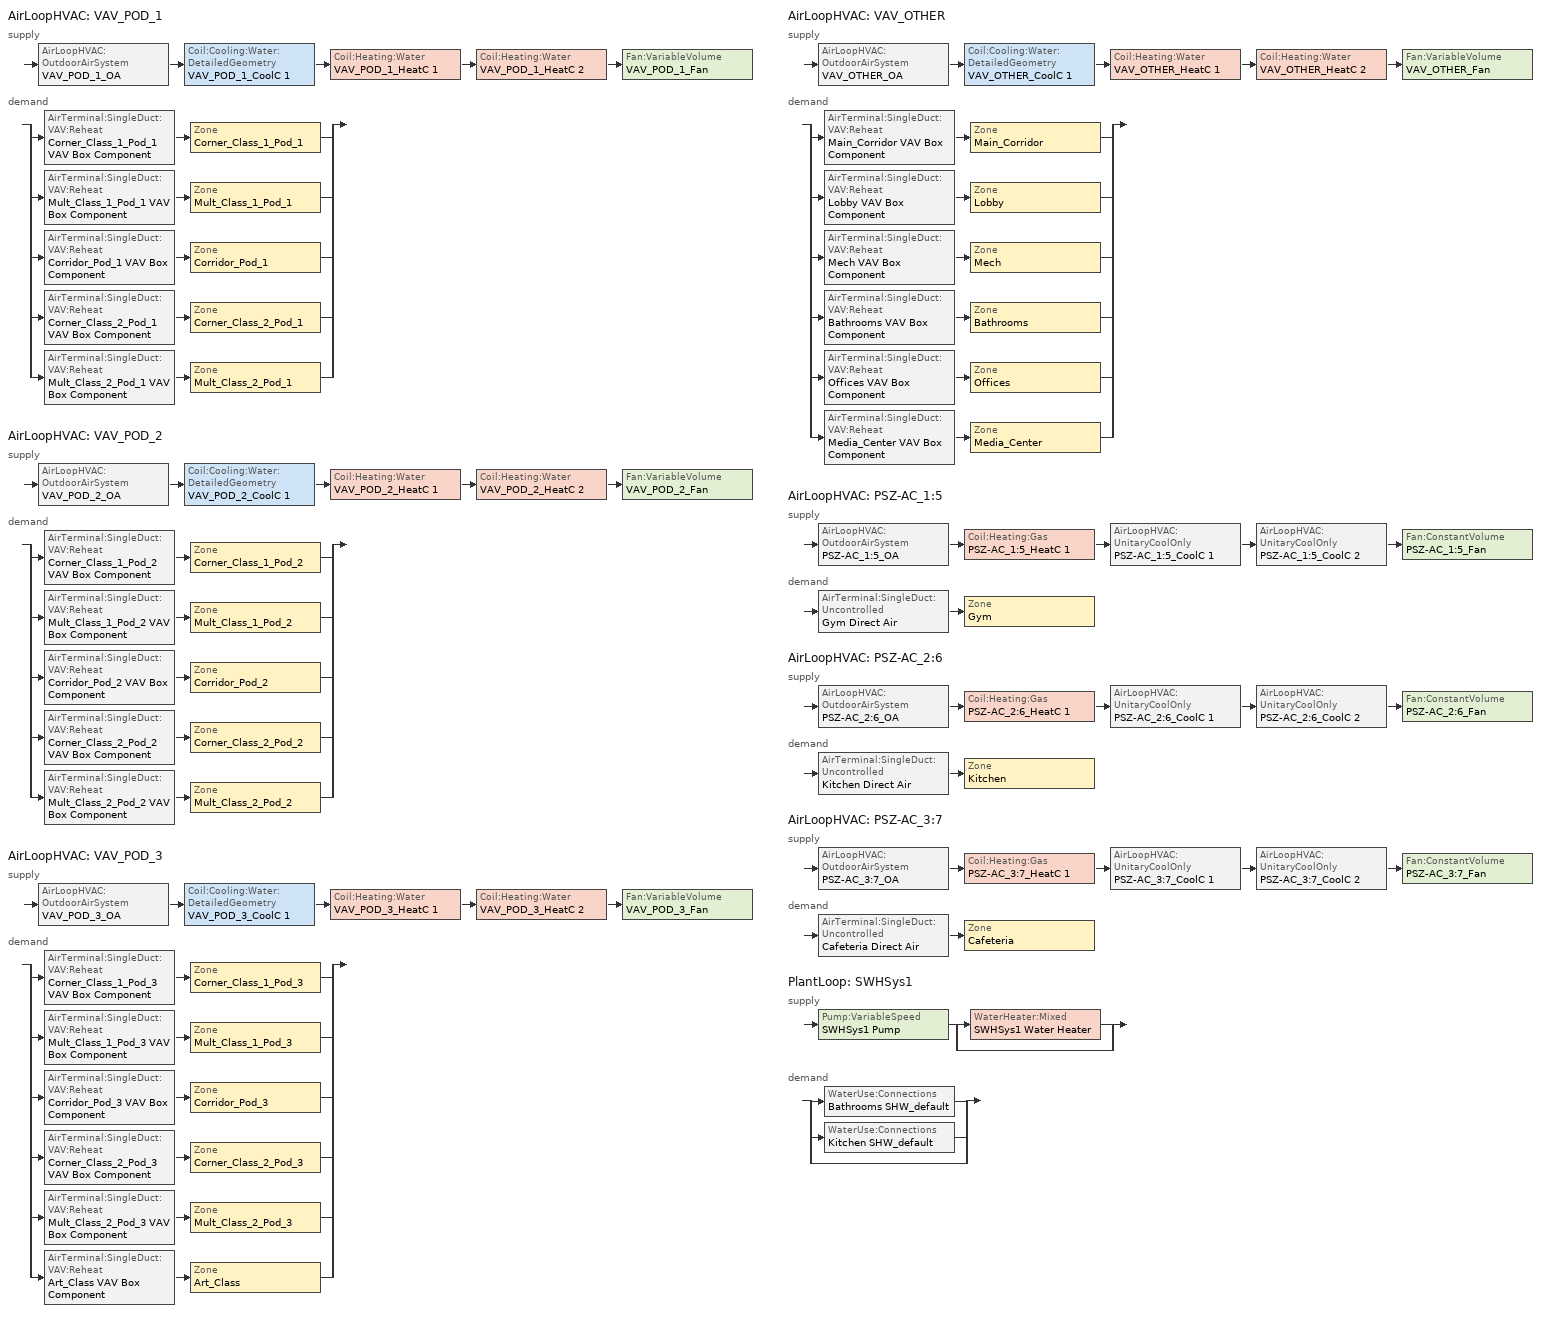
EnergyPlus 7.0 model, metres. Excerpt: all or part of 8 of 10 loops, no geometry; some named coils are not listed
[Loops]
AirLoopHVAC 'VAV_POD_1'
 supply: AirLoopHVAC:OutdoorAirSystem 'VAV_POD_1_OA' > Coil:Cooling:Water:DetailedGeometry 'VAV_POD_1_CoolC 1' > Coil:Heating:Water 'VAV_POD_1_HeatC 1' > Coil:Heating:Water 'VAV_POD_1_HeatC 2' > Fan:VariableVolume 'VAV_POD_1_Fan'
 demand: split
  | AirTerminal:SingleDuct:VAV:Reheat 'Corner_Class_1_Pod_1 VAV Box Component' > Zone 'Corner_Class_1_Pod_1'
  | AirTerminal:SingleDuct:VAV:Reheat 'Mult_Class_1_Pod_1 VAV Box Component' > Zone 'Mult_Class_1_Pod_1'
  | AirTerminal:SingleDuct:VAV:Reheat 'Corridor_Pod_1 VAV Box Component' > Zone 'Corridor_Pod_1'
  | AirTerminal:SingleDuct:VAV:Reheat 'Corner_Class_2_Pod_1 VAV Box Component' > Zone 'Corner_Class_2_Pod_1'
  | AirTerminal:SingleDuct:VAV:Reheat 'Mult_Class_2_Pod_1 VAV Box Component' > Zone 'Mult_Class_2_Pod_1'
AirLoopHVAC 'VAV_POD_2'
 supply: AirLoopHVAC:OutdoorAirSystem 'VAV_POD_2_OA' > Coil:Cooling:Water:DetailedGeometry 'VAV_POD_2_CoolC 1' > Coil:Heating:Water 'VAV_POD_2_HeatC 1' > Coil:Heating:Water 'VAV_POD_2_HeatC 2' > Fan:VariableVolume 'VAV_POD_2_Fan'
 demand: split
  | AirTerminal:SingleDuct:VAV:Reheat 'Corner_Class_1_Pod_2 VAV Box Component' > Zone 'Corner_Class_1_Pod_2'
  | AirTerminal:SingleDuct:VAV:Reheat 'Mult_Class_1_Pod_2 VAV Box Component' > Zone 'Mult_Class_1_Pod_2'
  | AirTerminal:SingleDuct:VAV:Reheat 'Corridor_Pod_2 VAV Box Component' > Zone 'Corridor_Pod_2'
  | AirTerminal:SingleDuct:VAV:Reheat 'Corner_Class_2_Pod_2 VAV Box Component' > Zone 'Corner_Class_2_Pod_2'
  | AirTerminal:SingleDuct:VAV:Reheat 'Mult_Class_2_Pod_2 VAV Box Component' > Zone 'Mult_Class_2_Pod_2'
AirLoopHVAC 'VAV_POD_3'
 supply: AirLoopHVAC:OutdoorAirSystem 'VAV_POD_3_OA' > Coil:Cooling:Water:DetailedGeometry 'VAV_POD_3_CoolC 1' > Coil:Heating:Water 'VAV_POD_3_HeatC 1' > Coil:Heating:Water 'VAV_POD_3_HeatC 2' > Fan:VariableVolume 'VAV_POD_3_Fan'
 demand: split
  | AirTerminal:SingleDuct:VAV:Reheat 'Corner_Class_1_Pod_3 VAV Box Component' > Zone 'Corner_Class_1_Pod_3'
  | AirTerminal:SingleDuct:VAV:Reheat 'Mult_Class_1_Pod_3 VAV Box Component' > Zone 'Mult_Class_1_Pod_3'
  | AirTerminal:SingleDuct:VAV:Reheat 'Corridor_Pod_3 VAV Box Component' > Zone 'Corridor_Pod_3'
  | AirTerminal:SingleDuct:VAV:Reheat 'Corner_Class_2_Pod_3 VAV Box Component' > Zone 'Corner_Class_2_Pod_3'
  | AirTerminal:SingleDuct:VAV:Reheat 'Mult_Class_2_Pod_3 VAV Box Component' > Zone 'Mult_Class_2_Pod_3'
  | AirTerminal:SingleDuct:VAV:Reheat 'Art_Class VAV Box Component' > Zone 'Art_Class'
AirLoopHVAC 'VAV_OTHER'
 supply: AirLoopHVAC:OutdoorAirSystem 'VAV_OTHER_OA' > Coil:Cooling:Water:DetailedGeometry 'VAV_OTHER_CoolC 1' > Coil:Heating:Water 'VAV_OTHER_HeatC 1' > Coil:Heating:Water 'VAV_OTHER_HeatC 2' > Fan:VariableVolume 'VAV_OTHER_Fan'
 demand: split
  | AirTerminal:SingleDuct:VAV:Reheat 'Main_Corridor VAV Box Component' > Zone 'Main_Corridor'
  | AirTerminal:SingleDuct:VAV:Reheat 'Lobby VAV Box Component' > Zone 'Lobby'
  | AirTerminal:SingleDuct:VAV:Reheat 'Mech VAV Box Component' > Zone 'Mech'
  | AirTerminal:SingleDuct:VAV:Reheat 'Bathrooms VAV Box Component' > Zone 'Bathrooms'
  | AirTerminal:SingleDuct:VAV:Reheat 'Offices VAV Box Component' > Zone 'Offices'
  | AirTerminal:SingleDuct:VAV:Reheat 'Media_Center VAV Box Component' > Zone 'Media_Center'
AirLoopHVAC 'PSZ-AC_1:5'
 supply: AirLoopHVAC:OutdoorAirSystem 'PSZ-AC_1:5_OA' > Coil:Heating:Gas 'PSZ-AC_1:5_HeatC 1' > AirLoopHVAC:UnitaryCoolOnly 'PSZ-AC_1:5_CoolC 1' > AirLoopHVAC:UnitaryCoolOnly 'PSZ-AC_1:5_CoolC 2' > Fan:ConstantVolume 'PSZ-AC_1:5_Fan'
 demand: AirTerminal:SingleDuct:Uncontrolled 'Gym Direct Air' > Zone 'Gym'
AirLoopHVAC 'PSZ-AC_2:6'
 supply: AirLoopHVAC:OutdoorAirSystem 'PSZ-AC_2:6_OA' > Coil:Heating:Gas 'PSZ-AC_2:6_HeatC 1' > AirLoopHVAC:UnitaryCoolOnly 'PSZ-AC_2:6_CoolC 1' > AirLoopHVAC:UnitaryCoolOnly 'PSZ-AC_2:6_CoolC 2' > Fan:ConstantVolume 'PSZ-AC_2:6_Fan'
 demand: AirTerminal:SingleDuct:Uncontrolled 'Kitchen Direct Air' > Zone 'Kitchen'
AirLoopHVAC 'PSZ-AC_3:7'
 supply: AirLoopHVAC:OutdoorAirSystem 'PSZ-AC_3:7_OA' > Coil:Heating:Gas 'PSZ-AC_3:7_HeatC 1' > AirLoopHVAC:UnitaryCoolOnly 'PSZ-AC_3:7_CoolC 1' > AirLoopHVAC:UnitaryCoolOnly 'PSZ-AC_3:7_CoolC 2' > Fan:ConstantVolume 'PSZ-AC_3:7_Fan'
 demand: AirTerminal:SingleDuct:Uncontrolled 'Cafeteria Direct Air' > Zone 'Cafeteria'
PlantLoop 'SWHSys1'
 supply: Pump:VariableSpeed 'SWHSys1 Pump' > split
  | WaterHeater:Mixed 'SWHSys1 Water Heater'
  | bypass
 demand: split
  | WaterUse:Connections 'Bathrooms SHW_default'
  | WaterUse:Connections 'Kitchen SHW_default'
  | bypass
[Sizing:Zone] Zone Cooling Design Supply Air Temperature {C}=14; Zone Heating Design Supply Air Temperature {C}=40; Zone Cooling Design Supply Air Humidity Ratio {kg-H20/kg-air}=0.0085; Zone Heating Design Supply Air Humidity Ratio {kg-H20/kg-air}=0.008; Cooling Design Air Flow Method {Flow/Zone | DesignDay | DesignDayWithLimit}=DesignDay; Cooling Minimum Air Flow Fraction=0; Heating Design Air Flow Method {Flow/Zone | DesignDay}=DesignDay; Heating Design Air Flow Rate=0; Design Zone Air Distribution Effectiveness in Cooling Mode=1; Design Zone Air Distribution Effectiveness in Heating Mode=1
Name | Design Specification Outdoor Air Object
Corner_Class_1_Pod_1 | Corner_Class_1_Pod_1 OA Design Spec
Mult_Class_1_Pod_1 | Mult_Class_1_Pod_1 OA Design Spec
Corridor_Pod_1 | Corridor_Pod_1 OA Design Spec
Corner_Class_2_Pod_1 | Corner_Class_2_Pod_1 OA Design Spec
Mult_Class_2_Pod_1 | Mult_Class_2_Pod_1 OA Design Spec
Corner_Class_1_Pod_2 | Corner_Class_1_Pod_2 OA Design Spec
Mult_Class_1_Pod_2 | Mult_Class_1_Pod_2 OA Design Spec
Corridor_Pod_2 | Corridor_Pod_2 OA Design Spec
Corner_Class_2_Pod_2 | Corner_Class_2_Pod_2 OA Design Spec
Mult_Class_2_Pod_2 | Mult_Class_2_Pod_2 OA Design Spec
Corner_Class_1_Pod_3 | Corner_Class_1_Pod_3 OA Design Spec
Mult_Class_1_Pod_3 | Mult_Class_1_Pod_3 OA Design Spec
Corridor_Pod_3 | Corridor_Pod_3 OA Design Spec
Corner_Class_2_Pod_3 | Corner_Class_2_Pod_3 OA Design Spec
Mult_Class_2_Pod_3 | Mult_Class_2_Pod_3 OA Design Spec
Art_Class | Art_Class OA Design Spec
Main_Corridor | Main_Corridor OA Design Spec
Lobby | Lobby OA Design Spec
Mech | Mech OA Design Spec
Bathrooms | Bathrooms OA Design Spec
Offices | Offices OA Design Spec
Media_Center | Media_Center OA Design Spec
Kitchen | Kitchen OA Design Spec
Cafeteria | Cafeteria OA Design Spec
[DesignSpecification:OutdoorAir] Outdoor Air Method=Flow/Zone; Outdoor Air Flow Per Person {m3/s-person}=0; Outdoor Air Flow Per Zone Floor Area {m3/s-m2}=0; Outdoor Air Flow Air Changes per Hour {1/hr}=0
Name | Outdoor Air Flow Per Zone {m3/s}
Corner_Class_1_Pod_1 OA Design Spec; Corner_Class_2_Pod_1 OA Design Spec; Corner_Class_1_Pod_2 OA Design Spec; Corner_Class_2_Pod_2 OA Design Spec; Corner_Class_1_Pod_3 OA Design Spec; Corner_Class_2_Pod_3 OA Design Spec | 0.223903
Mult_Class_1_Pod_1 OA Design Spec; Mult_Class_2_Pod_1 OA Design Spec; Mult_Class_1_Pod_2 OA Design Spec; Mult_Class_2_Pod_2 OA Design Spec; Mult_Class_1_Pod_3 OA Design Spec | 1.07881
Corridor_Pod_1 OA Design Spec; Corridor_Pod_2 OA Design Spec; Corridor_Pod_3 OA Design Spec | 0.05856
Mult_Class_2_Pod_3 OA Design Spec | 0.71242
Art_Class OA Design Spec | 0.300964
Main_Corridor OA Design Spec | 0.16653
Lobby OA Design Spec | 0.052155
Mech OA Design Spec | 0.07686
Bathrooms OA Design Spec | 0.38608
Offices OA Design Spec | 0.186543
Media_Center OA Design Spec | 0.71411
Gym OA Design Spec | 1.372665
Kitchen OA Design Spec | 1.7
Cafeteria OA Design Spec | 1.40301
[ZoneControl:Thermostat] Control Type Schedule=Dual Zone Control Type Sched
Name | Zone | Control 1
Corner_Class_1_Pod_1 Thermostat | Corner_Class_1_Pod_1 | Corner_Class_1_Pod_1 DualSPSched
Mult_Class_1_Pod_1 Thermostat | Mult_Class_1_Pod_1 | Mult_Class_1_Pod_1 DualSPSched
Corridor_Pod_1 Thermostat | Corridor_Pod_1 | Corridor_Pod_1 DualSPSched
Corner_Class_2_Pod_1 Thermostat | Corner_Class_2_Pod_1 | Corner_Class_2_Pod_1 DualSPSched
Mult_Class_2_Pod_1 Thermostat | Mult_Class_2_Pod_1 | Mult_Class_2_Pod_1 DualSPSched
Corner_Class_1_Pod_2 Thermostat | Corner_Class_1_Pod_2 | Corner_Class_1_Pod_2 DualSPSched
Mult_Class_1_Pod_2 Thermostat | Mult_Class_1_Pod_2 | Mult_Class_1_Pod_2 DualSPSched
Corridor_Pod_2 Thermostat | Corridor_Pod_2 | Corridor_Pod_2 DualSPSched
Corner_Class_2_Pod_2 Thermostat | Corner_Class_2_Pod_2 | Corner_Class_2_Pod_2 DualSPSched
Mult_Class_2_Pod_2 Thermostat | Mult_Class_2_Pod_2 | Mult_Class_2_Pod_2 DualSPSched
Corner_Class_1_Pod_3 Thermostat | Corner_Class_1_Pod_3 | Corner_Class_1_Pod_3 DualSPSched
Mult_Class_1_Pod_3 Thermostat | Mult_Class_1_Pod_3 | Mult_Class_1_Pod_3 DualSPSched
Corridor_Pod_3 Thermostat | Corridor_Pod_3 | Corridor_Pod_3 DualSPSched
Corner_Class_2_Pod_3 Thermostat | Corner_Class_2_Pod_3 | Corner_Class_2_Pod_3 DualSPSched
Mult_Class_2_Pod_3 Thermostat | Mult_Class_2_Pod_3 | Mult_Class_2_Pod_3 DualSPSched
Art_Class Thermostat | Art_Class | Art_Class DualSPSched
Main_Corridor Thermostat | Main_Corridor | Main_Corridor DualSPSched
Lobby Thermostat | Lobby | Lobby DualSPSched
Mech Thermostat | Mech | Mech DualSPSched
Bathrooms Thermostat | Bathrooms | Bathrooms DualSPSched
Offices Thermostat | Offices | Offices DualSPSched
Media_Center Thermostat | Media_Center | Media_Center DualSPSched
Kitchen Thermostat | Kitchen | Kitchen DualSPSched
Cafeteria Thermostat | Cafeteria | Cafeteria DualSPSched
[ThermostatSetpoint:DualSetpoint] Heating Setpoint Temperature Schedule=HtgSetP_Sch; Cooling Setpoint Temperature Schedule=ClgSetP_Sch
Corner_Class_1_Pod_1 DualSPSched; Mult_Class_1_Pod_1 DualSPSched; Corridor_Pod_1 DualSPSched; Corner_Class_2_Pod_1 DualSPSched; Mult_Class_2_Pod_1 DualSPSched; Corner_Class_1_Pod_2 DualSPSched; Mult_Class_1_Pod_2 DualSPSched; Corridor_Pod_2 DualSPSched; Corner_Class_2_Pod_2 DualSPSched; Mult_Class_2_Pod_2 DualSPSched; Corner_Class_1_Pod_3 DualSPSched; Mult_Class_1_Pod_3 DualSPSched; Corridor_Pod_3 DualSPSched; Corner_Class_2_Pod_3 DualSPSched; Mult_Class_2_Pod_3 DualSPSched; Art_Class DualSPSched; Main_Corridor DualSPSched; Lobby DualSPSched; Mech DualSPSched; Bathrooms DualSPSched; Offices DualSPSched; Media_Center DualSPSched; Kitchen DualSPSched; Cafeteria DualSPSched
[Zone equipment]
Corner_Class_1_Pod_1: Corner_Class_1_Pod_1 VAV Box Component
Mult_Class_1_Pod_1: Mult_Class_1_Pod_1 VAV Box Component
Corridor_Pod_1: Corridor_Pod_1 VAV Box Component
Corner_Class_2_Pod_1: Corner_Class_2_Pod_1 VAV Box Component
Mult_Class_2_Pod_1: Mult_Class_2_Pod_1 VAV Box Component
Corner_Class_1_Pod_2: Corner_Class_1_Pod_2 VAV Box Component
Mult_Class_1_Pod_2: Mult_Class_1_Pod_2 VAV Box Component
Corridor_Pod_2: Corridor_Pod_2 VAV Box Component
Corner_Class_2_Pod_2: Corner_Class_2_Pod_2 VAV Box Component
Mult_Class_2_Pod_2: Mult_Class_2_Pod_2 VAV Box Component
Corner_Class_1_Pod_3: Corner_Class_1_Pod_3 VAV Box Component
Mult_Class_1_Pod_3: Mult_Class_1_Pod_3 VAV Box Component
Corridor_Pod_3: Corridor_Pod_3 VAV Box Component
Corner_Class_2_Pod_3: Corner_Class_2_Pod_3 VAV Box Component
Mult_Class_2_Pod_3: Mult_Class_2_Pod_3 VAV Box Component
Art_Class: Art_Class VAV Box Component
Main_Corridor: Main_Corridor VAV Box Component
Lobby: Lobby VAV Box Component
Mech: Mech VAV Box Component
Bathrooms: Bathrooms VAV Box Component, Bathrooms Exhaust Fan 1
Offices: Offices VAV Box Component
Media_Center: Media_Center VAV Box Component
Gym: Gym Direct Air
Kitchen: Kitchen Direct Air, Kitchen Exhaust Fan 1
Cafeteria: Cafeteria Direct Air
[AirTerminal:SingleDuct:VAV:Reheat] Availability Schedule=ALWAYS_ON; Maximum Air Flow Rate {m3/s}=AUTOSIZE; Zone Minimum Air Flow Input Method=Scheduled; Minimum Air Flow Fraction Schedule=MIN_FLOW_FRAC_SCH; Maximum Hot Water or Steam Flow Rate {m3/s}=AUTOSIZE; Minimum Hot Water or Steam Flow Rate {m3/s}=0; Convergence Tolerance=0.001; Damper Heating Action=Reverse; Maximum Flow per Zone Floor Area during Reheat {m3/s-m2}=AUTOCALCULATE; Maximum Flow Fraction During Reheat=AUTOCALCULATE; Maximum Reheat Air Temperature {C}=50
Name | Reheat Coil
Corner_Class_1_Pod_1 VAV Box Component | Corner_Class_1_Pod_1 VAV Box Reheat Coil
Mult_Class_1_Pod_1 VAV Box Component | Mult_Class_1_Pod_1 VAV Box Reheat Coil
Corridor_Pod_1 VAV Box Component | Corridor_Pod_1 VAV Box Reheat Coil
Corner_Class_2_Pod_1 VAV Box Component | Corner_Class_2_Pod_1 VAV Box Reheat Coil
Mult_Class_2_Pod_1 VAV Box Component | Mult_Class_2_Pod_1 VAV Box Reheat Coil
Corner_Class_1_Pod_2 VAV Box Component | Corner_Class_1_Pod_2 VAV Box Reheat Coil
Mult_Class_1_Pod_2 VAV Box Component | Mult_Class_1_Pod_2 VAV Box Reheat Coil
Corridor_Pod_2 VAV Box Component | Corridor_Pod_2 VAV Box Reheat Coil
Corner_Class_2_Pod_2 VAV Box Component | Corner_Class_2_Pod_2 VAV Box Reheat Coil
Mult_Class_2_Pod_2 VAV Box Component | Mult_Class_2_Pod_2 VAV Box Reheat Coil
Corner_Class_1_Pod_3 VAV Box Component | Corner_Class_1_Pod_3 VAV Box Reheat Coil
Mult_Class_1_Pod_3 VAV Box Component | Mult_Class_1_Pod_3 VAV Box Reheat Coil
Corridor_Pod_3 VAV Box Component | Corridor_Pod_3 VAV Box Reheat Coil
Corner_Class_2_Pod_3 VAV Box Component | Corner_Class_2_Pod_3 VAV Box Reheat Coil
Mult_Class_2_Pod_3 VAV Box Component | Mult_Class_2_Pod_3 VAV Box Reheat Coil
Art_Class VAV Box Component | Art_Class VAV Box Reheat Coil
Main_Corridor VAV Box Component | Main_Corridor VAV Box Reheat Coil
Lobby VAV Box Component | Lobby VAV Box Reheat Coil
Mech VAV Box Component | Mech VAV Box Reheat Coil
Bathrooms VAV Box Component | Bathrooms VAV Box Reheat Coil
Offices VAV Box Component | Offices VAV Box Reheat Coil
Media_Center VAV Box Component | Media_Center VAV Box Reheat Coil
[Coil:Heating:Water] Availability Schedule=ALWAYS_ON; U-Factor Times Area Value {W/K}=AUTOSIZE; Maximum Water Flow Rate {m3/s}=AUTOSIZE; Coil Peformance input method=UFactorTimesAreaAndDesignWaterFlowRate; Nominal Capacity=AUTOSIZE; Design Inlet Water Temperature=82.2; Design Inlet Air Temperature=16.6; Design Outlet Water Temperature=71.1; Design Outlet Air Temperature=32.2; Rated Ratio for Air and Water Convection=1
VAV_POD_1_HeatC 1; VAV_POD_1_HeatC 2; VAV_POD_2_HeatC 1; VAV_POD_2_HeatC 2; VAV_POD_3_HeatC 1; VAV_POD_3_HeatC 2; VAV_OTHER_HeatC 1; VAV_OTHER_HeatC 2
[Fan:ZoneExhaust] Availability Schedule=MinOA_Sched; Fan Efficiency=0.45; Pressure Rise {Pa}=125
Name | Maximum Flow Rate {m3/s} [*******]
Bathrooms Exhaust Fan 1 | 0.3861
Kitchen Exhaust Fan 1 | 1.7
[WaterUse:Connections]
Name | Water Use Equipment 1
Bathrooms SHW_default | Bathrooms SHW_default
Kitchen SHW_default | Kitchen SHW_default
[WaterUse:Equipment] Flow Rate Fraction Schedule=BLDG_SWH_SCH
Name | Peak Flow Rate {m3/s} | Target Temperature Schedule | Hot Water Supply Temperature Schedule Name  {C} | Zone | Sensible Fraction Schedule | Latent Fraction Schedule
Bathrooms SHW_default | 5.94444e-05 | Bathrooms SHW_default Temp Sched | Bathrooms SHW_default Hot Supply Temp Sched | Bathrooms | Bathrooms SHW_default Sensible fract sched | Bathrooms SHW_default Latent fract sched
Kitchen SHW_default | 0.00010515 | Kitchen SHW_default Temp Sched | Kitchen SHW_default Hot Supply Temp Sched | Kitchen | Kitchen SHW_default Sensible fract sched | Kitchen SHW_default Latent fract sched
[AirTerminal:SingleDuct:Uncontrolled] Availability Schedule=ALWAYS_ON; Maximum Air Flow Rate {m3/s}=AUTOSIZE
Gym Direct Air; Kitchen Direct Air; Cafeteria Direct Air
[SetpointManager:SingleZone:Reheat] Control Variable=Temperature; Minimum Supply Air Temperature C=10; Maximum Supply Air Temperature C=50
Name | Control Zone | Setpoint Node or NodeList
SupAirTemp MngrGym | Gym | PSZ-AC_1:5 Supply Equipment Outlet Node
SupAirTemp MngrKitchen | Kitchen | PSZ-AC_2:6 Supply Equipment Outlet Node
SupAirTemp MngrCafeteria | Cafeteria | PSZ-AC_3:7 Supply Equipment Outlet Node
[Refrigeration:Case] Availablility Schedule=ALWAYS_ON; Zone=Kitchen; Rated Ambient Temperature {C}=23.88; Rated Ambient Relative Humidity {%}=55; Rated Total Cooling Capacity per Unit length {W/m}=734; Case Length {m}=3.66; Latent Case Credit Curve Type=CaseTemperatureMethod; Standard Case Lighting Power per Unit Length {W/m}=33; Case Lighting Schedule=BLDG_LIGHT_SCH; Fraction Of Lighting Energy To Case=1; Case Anti-Sweat Heater Power per Unit Length {W/m}=0; Minimum Anti-Sweat Heater Power per Unit Length {W/m}=0; Anti-Sweat Heater Control Type {******}=None; Humidity At Zero Anti-Sweat Heater Energy {%}=0; Case Height {m}=0; Defrost Energy Correction Curve Type=None
Name | Rated Latent Heat Ratio | Rated Runtime Fraction | Case Operating Temperature {C} | Latent Case Credit Curve | Standard Case Fan Power per Unit Length {W/m} | Operating Case Fan Power per Unit Length {W/m} | Installed Case Lighting Power per Unit Length {W/m} | Fraction of Anti-Sweat Heater Energy To Case | Case Defrost Power per Unit Length {W/m} | Case Defrost Type | Case Defrost Schedule | Case Defrost Drip-Down Schedule | Under Case HVAC Return Air Fraction | Refrigerated Case Restocking Schedule | Case Credit Fraction Schedule | Case Defrost Type {*******}
Kitchen_WalkInFreezer_Case:1 | 0.1 | 0.4 | -23 | Kitchen_WalkInFreezer_Case:1_LatentCaseCreditCurve | 68.3 | 172.2 | 28.1 | 0 | 547 | Electric | Kitchen_WalkInFreezer_Case:1_DefrostSchedule | Kitchen_WalkInFreezer_Case:1_DefrostDripDownSchedule | 0 | Kitchen_WalkInFreezer_Case:1_RestockSchedule | Kitchen_WalkInFreezer_Case:1_CaseCreditSchedule
Kitchen_SelfContainedDisplayCase_Case:2 | 0.08 | 0.85 | 2 | Kitchen_SelfContainedDisplayCase_Case:2_LatentCaseCreditCurve | 55 | 40 | 75 | 0.2 | 0 |  |  |  | 0.05 | Kitchen_SelfContainedDisplayCase_Case:2_RestockSchedule |  | None
[AirLoopHVAC] Design Supply Air Flow Rate {m3/s}=AUTOSIZE
VAV_POD_1; VAV_POD_2; VAV_POD_3; VAV_OTHER; PSZ-AC_1:5; PSZ-AC_2:6; PSZ-AC_3:7
[Controller:WaterCoil] Control Variable {Temperature | HumidityRatio | TemperatureAndHumidityRatio | Flow}=Temperature; Maximum Actuated Flow {m3/s}=AUTOSIZE; Minimum Actuated Flow {m3/s}=0
Name | Action {Normal | Reverse} | Actuator Variable {Flow} | Actuator Variable {FLOW} | Controller Convergence Tolerance {delta C} [Delta temp from setpoint]
VAV_POD_1_CoolC 1_Controller; VAV_POD_2_CoolC 1_Controller; VAV_POD_3_CoolC 1_Controller; VAV_OTHER_CoolC 1_Controller | Reverse | Flow
VAV_POD_1_HeatC 1_Controller; VAV_POD_1_HeatC 2_Controller; VAV_POD_2_HeatC 1_Controller; VAV_POD_2_HeatC 2_Controller; VAV_POD_3_HeatC 1_Controller; VAV_POD_3_HeatC 2_Controller; VAV_OTHER_HeatC 1_Controller; VAV_OTHER_HeatC 2_Controller | Normal |  | Flow | 0.0001
[SetpointManager:MixedAir]
Name | Control Variable {Temperature} | Setpoint Node or NodeList | Control Variable
VAV_POD_1_CoolC 1 SAT Manager | Temperature | VAV_POD_1_CoolC 1-VAV_POD_1_HeatC 1Node
VAV_POD_1_HeatC 1 SAT Manager | Temperature | VAV_POD_1_HeatC 1-VAV_POD_1_HeatC 2Node
VAV_POD_1 OA Mixed Air Temp Manager |  | VAV_POD_1_OA-VAV_POD_1_CoolC 1Node | Temperature
VAV_POD_2_CoolC 1 SAT Manager | Temperature | VAV_POD_2_CoolC 1-VAV_POD_2_HeatC 1Node
VAV_POD_2_HeatC 1 SAT Manager | Temperature | VAV_POD_2_HeatC 1-VAV_POD_2_HeatC 2Node
VAV_POD_2 OA Mixed Air Temp Manager |  | VAV_POD_2_OA-VAV_POD_2_CoolC 1Node | Temperature
VAV_POD_3_CoolC 1 SAT Manager | Temperature | VAV_POD_3_CoolC 1-VAV_POD_3_HeatC 1Node
VAV_POD_3_HeatC 1 SAT Manager | Temperature | VAV_POD_3_HeatC 1-VAV_POD_3_HeatC 2Node
VAV_POD_3 OA Mixed Air Temp Manager |  | VAV_POD_3_OA-VAV_POD_3_CoolC 1Node | Temperature
VAV_OTHER_CoolC 1 SAT Manager | Temperature | VAV_OTHER_CoolC 1-VAV_OTHER_HeatC 1Node
VAV_OTHER_HeatC 1 SAT Manager | Temperature | VAV_OTHER_HeatC 1-VAV_OTHER_HeatC 2Node
VAV_OTHER OA Mixed Air Temp Manager |  | VAV_OTHER_OA-VAV_OTHER_CoolC 1Node | Temperature
PSZ-AC_1:5_HeatC 1 MixedAir Manager |  | PSZ-AC_1:5_HeatC 1-PSZ-AC_1:5_CoolC 1Node | Temperature
PSZ-AC_1:5_CoolC 1 SAT Manager | Temperature | PSZ-AC_1:5_CoolC 1-PSZ-AC_1:5_CoolC 2Node
PSZ-AC_1:5 OA Mixed Air Temp Manager |  | PSZ-AC_1:5_OA-PSZ-AC_1:5_HeatC 1Node | Temperature
PSZ-AC_2:6_HeatC 1 MixedAir Manager |  | PSZ-AC_2:6_HeatC 1-PSZ-AC_2:6_CoolC 1Node | Temperature
PSZ-AC_2:6_CoolC 1 SAT Manager | Temperature | PSZ-AC_2:6_CoolC 1-PSZ-AC_2:6_CoolC 2Node
PSZ-AC_2:6 OA Mixed Air Temp Manager |  | PSZ-AC_2:6_OA-PSZ-AC_2:6_HeatC 1Node | Temperature
PSZ-AC_3:7_HeatC 1 MixedAir Manager |  | PSZ-AC_3:7_HeatC 1-PSZ-AC_3:7_CoolC 1Node | Temperature
PSZ-AC_3:7_CoolC 1 SAT Manager | Temperature | PSZ-AC_3:7_CoolC 1-PSZ-AC_3:7_CoolC 2Node
PSZ-AC_3:7 OA Mixed Air Temp Manager |  | PSZ-AC_3:7_OA-PSZ-AC_3:7_HeatC 1Node | Temperature
[Sizing:System] Type Of Load To Size On=Sensible; Design Outdoor Air Flow Rate {m3/s}=AUTOSIZE; Minimum System Air Flow Ratio=1; Preheat Design Temperature {C}=7; Preheat Design Humidity Ratio {kg-H2O/kg-air}=0.008; Precool Design Temperature {C}=12.8; Precool Design Humidity Ratio {kg-H2O/kg-air}=0.008; Central Cooling Design Supply Air Temperature {C}=12.8; Sizing Option {Coincident | NonCoincident}=NonCoincident; 100% Outdoor Air in Cooling {Yes | No}=No; 100% Outdoor Air in Heating {Yes | No}=No; Central Cooling Design Supply Air Humidity Ratio {kg-H2O/kg-air}=0.0085; Central Heating Design Supply Air Humidity Ratio {kg-H2O/kg-air}=0.008; Cooling Design Air Flow Method=DesignDay; Cooling Design Air Flow Rate {m3/s}=0; Heating Design Air Flow Method=DesignDay; Heating Design Air Flow Rate {m3/s}=0; System Outdoor Air Method { ZoneSum | VentilationRateProcedure }=VentilationRateProcedure
Name | Central Heating Design Supply Air Temperature {C}
VAV_POD_1; VAV_POD_2; VAV_POD_3; VAV_OTHER | 16.7
PSZ-AC_1:5; PSZ-AC_2:6; PSZ-AC_3:7 | 40
[Controller:OutdoorAir] Minimum Outdoor Air Flow Rate {m3/s}=AUTOSIZE; Maximum Outdoor Air Flow Rate {m3/s}=AUTOSIZE; Economizer Control Type=DifferentialEnthalpy; Economizer Control Action Type=ModulateFlow; Economizer Maximum Limit Dry-Bulb Temperature {C}=28; Economizer Maximum Limit Enthalpy {J/kg}=64000; Economizer Minimum Limit Dry-Bulb Temperature {C}=-100; Lockout Type=NoLockout; Minimum Limit Type=FixedMinimum; High Humidity Control=No; Heat Recovery Bypass Control Type=BypassWhenOAFlowGreaterThanMinimum
Name | Minimum Outdoor Air Schedule | Mechanical Ventilation Controller
VAV_POD_1_OA_Controller | MinOA_Sched | VAV_POD_1_OAMechanical Ventilation
VAV_POD_2_OA_Controller | MinOA_Sched | VAV_POD_2_OAMechanical Ventilation
VAV_POD_3_OA_Controller | MinOA_Sched | VAV_POD_3_OAMechanical Ventilation
VAV_OTHER_OA_Controller | MinOA_Sched | VAV_OTHER_OAMechanical Ventilation
PSZ-AC_1:5_OA_Controller | Gym_MinOA_Sched | PSZ-AC_1:5_OAMechanical Ventilation
PSZ-AC_2:6_OA_Controller | MinOA_Sched | PSZ-AC_2:6_OAMechanical Ventilation
PSZ-AC_3:7_OA_Controller | MinOA_Sched | PSZ-AC_3:7_OAMechanical Ventilation
[Controller:MechanicalVentilation] Demand Controlled Ventilation { Yes | No }=No; System Outdoor Air Method { ZoneSum | VentilationRateProcedure | IndoorAirQualityProcedure }=VentilationRateProcedure; Zone Air Distribution Effectiveness in Cooling Mode 1=1; Zone Air Distribution Effectiveness in Heating Mode 1=1
Name | Availability Schedule | Zone 1 | Design Specification Outdoor Air Object Name 1 | Zone 2 | Design Specification Outdoor Air Object Name 2 | Zone Air Distribution Effectiveness in Cooling Mode 2 | Zone Air Distribution Effectiveness in Heating Mode 2 | Zone 3 | Design Specification Outdoor Air Object Name 3 | Zone Air Distribution Effectiveness in Cooling Mode 3 | Zone Air Distribution Effectiveness in Heating Mode 3 | Zone 4 | Design Specification Outdoor Air Object Name 4 | Zone Air Distribution Effectiveness in Cooling Mode 4 | Zone Air Distribution Effectiveness in Heating Mode 4 | Zone 5 | Design Specification Outdoor Air Object Name 5 | Zone Air Distribution Effectiveness in Cooling Mode 5 | Zone Air Distribution Effectiveness in Heating Mode 5 | Zone 6 | Design Specification Outdoor Air Object Name 6 | Zone Air Distribution Effectiveness in Cooling Mode 6 | Zone Air Distribution Effectiveness in Heating Mode 6
VAV_POD_1_OAMechanical Ventilation | MinOA_Sched | Corner_Class_1_Pod_1 | Corner_Class_1_Pod_1 OA Design Spec | Mult_Class_1_Pod_1 | Mult_Class_1_Pod_1 OA Design Spec | 1 | 1 | Corridor_Pod_1 | Corridor_Pod_1 OA Design Spec | 1 | 1 | Corner_Class_2_Pod_1 | Corner_Class_2_Pod_1 OA Design Spec | 1 | 1 | Mult_Class_2_Pod_1 | Mult_Class_2_Pod_1 OA Design Spec | 1 | 1
VAV_POD_2_OAMechanical Ventilation | MinOA_Sched | Corner_Class_1_Pod_2 | Corner_Class_1_Pod_2 OA Design Spec | Mult_Class_1_Pod_2 | Mult_Class_1_Pod_2 OA Design Spec | 1 | 1 | Corridor_Pod_2 | Corridor_Pod_2 OA Design Spec | 1 | 1 | Corner_Class_2_Pod_2 | Corner_Class_2_Pod_2 OA Design Spec | 1 | 1 | Mult_Class_2_Pod_2 | Mult_Class_2_Pod_2 OA Design Spec | 1 | 1
VAV_POD_3_OAMechanical Ventilation | MinOA_Sched | Corner_Class_1_Pod_3 | Corner_Class_1_Pod_3 OA Design Spec | Mult_Class_1_Pod_3 | Mult_Class_1_Pod_3 OA Design Spec | 1 | 1 | Corridor_Pod_3 | Corridor_Pod_3 OA Design Spec | 1 | 1 | Corner_Class_2_Pod_3 | Corner_Class_2_Pod_3 OA Design Spec | 1 | 1 | Mult_Class_2_Pod_3 | Mult_Class_2_Pod_3 OA Design Spec | 1 | 1 | Art_Class | Art_Class OA Design Spec | 1 | 1
VAV_OTHER_OAMechanical Ventilation | MinOA_Sched | Main_Corridor | Main_Corridor OA Design Spec | Lobby | Lobby OA Design Spec | 1 | 1 | Mech | Mech OA Design Spec | 1 | 1 | Bathrooms | Bathrooms OA Design Spec | 1 | 1 | Offices | Offices OA Design Spec | 1 | 1 | Media_Center | Media_Center OA Design Spec | 1 | 1
PSZ-AC_1:5_OAMechanical Ventilation | Gym_MinOA_Sched | Gym | Gym OA Design Spec
PSZ-AC_2:6_OAMechanical Ventilation | MinOA_Sched | Kitchen | Kitchen OA Design Spec
PSZ-AC_3:7_OAMechanical Ventilation | MinOA_Sched | Cafeteria | Cafeteria OA Design Spec
[Coil:Cooling:Water:DetailedGeometry] Availability Schedule=ALWAYS_ON; Maximum Water Flow Rate {m3/s}=AUTOSIZE; Tube Outside Surface Area  {m2}=AUTOSIZE; Total Tube Inside Area {m2}=AUTOSIZE; Fin Surface Area {m2}=AUTOSIZE; Minimum Airflow Area {m2}=AUTOSIZE; Coil Depth {m}=AUTOSIZE; Fin Diameter {m}=AUTOSIZE; Fin Thickness {m}=0.0015; Tube Inside Diameter  {m}=0.01445; Tube Outside Diameter {m}=0.0159; Tube Thermal Conductivity {W/m-K}=386; Fin Thermal Conductivity {W/m-K}=204; Fin Spacing {m}=0.0018; Tube Depth Spacing {m}=0.026; Number of Tube Rows=6; Number of Tubes per Row=AUTOSIZE
VAV_POD_1_CoolC 1; VAV_POD_2_CoolC 1; VAV_POD_3_CoolC 1; VAV_OTHER_CoolC 1
[Fan:VariableVolume] Availability Schedule=HVACOperationSchd; Fan Efficiency=0.25; Pressure Rise {Pa}=1125; Maximum Flow Rate {m3/s}=AUTOSIZE; Fan Power Minimum Flow Rate Input Method {Fraction | FixedFlowRate}=Fraction; Fan Power Minimum Flow Fraction=0.6; Motor Efficiency=0.8; Motor In Airstream Fraction=1; Fan Coefficient 1=0.0407599; Fan Coefficient 2=0.088045; Fan Coefficient 3=-0.0729261; Fan Coefficient 4=0.94374; Fan Coefficient 5=0
VAV_POD_1_Fan; VAV_POD_2_Fan; VAV_POD_3_Fan; VAV_OTHER_Fan
[Coil:Heating:Gas] Availability Schedule=ALWAYS_ON; Gas Burner Efficiency=0.8; Nominal Capacity {W}=AUTOSIZE
PSZ-AC_1:5_HeatC 1; PSZ-AC_2:6_HeatC 1; PSZ-AC_3:7_HeatC 1
[AirLoopHVAC:UnitaryCoolOnly] Availability Schedule=ALWAYS_ON
Name | Cooling Coil
PSZ-AC_1:5_CoolC 1 | PSZ-AC_1:5_CoolC 1 DXCoil
PSZ-AC_1:5_CoolC 2 | PSZ-AC_1:5_CoolC 2 DXCoil
PSZ-AC_2:6_CoolC 1 | PSZ-AC_2:6_CoolC 1 DXCoil
PSZ-AC_2:6_CoolC 2 | PSZ-AC_2:6_CoolC 2 DXCoil
PSZ-AC_3:7_CoolC 1 | PSZ-AC_3:7_CoolC 1 DXCoil
PSZ-AC_3:7_CoolC 2 | PSZ-AC_3:7_CoolC 2 DXCoil
[Coil:Cooling:DX:SingleSpeed] Availability Schedule=ALWAYS_ON; Rated Total Cooling Capacity {W}=AUTOSIZE; Rated Sensible Heat Ratio=AUTOSIZE; Rated COP=3.5; Rated Air Flow Rate {m3/s}=AUTOSIZE; Rated Evaporator Fan Power Per Volume Flow Rate {W/(m3/s)}=773.3; Nominal Time for Condensate Removal to Begin {s}=1000; Ratio of Initial Moisture Evaporation Rate and Steady State Latent Capacity=1.5; Maximum Cycling Rate {cycles/hr}=3; Latent Capacity Time Constant {s}=45; Condenser Type=AirCooled
Name | Total Cooling Capacity Function of Temperature Curve | Total Cooling Capacity Function of Flow Fraction Curve | Energy Input Ratio Function of Temperature Curve | Energy Input Ratio Function of Flow Fraction Curve | Part Load Fraction Correlation Curve
PSZ-AC_1:5_CoolC 1 DXCoil | PSZ-AC_1:5_CoolC 1_ClgCapFuncTempCurve | PSZ-AC_1:5_CoolC 1_ClgCapFuncFlowFracCurve | PSZ-AC_1:5_CoolC 1_ClgEirFuncTempCurve | PSZ-AC_1:5_CoolC 1_ClgEirFuncFlowFracCurve | PSZ-AC_1:5_CoolC 1_ClgPlrCurve
PSZ-AC_1:5_CoolC 2 DXCoil | PSZ-AC_1:5_CoolC 2_ClgCapFuncTempCurve | PSZ-AC_1:5_CoolC 2_ClgCapFuncFlowFracCurve | PSZ-AC_1:5_CoolC 2_ClgEirFuncTempCurve | PSZ-AC_1:5_CoolC 2_ClgEirFuncFlowFracCurve | PSZ-AC_1:5_CoolC 2_ClgPlrCurve
PSZ-AC_2:6_CoolC 1 DXCoil | PSZ-AC_2:6_CoolC 1_ClgCapFuncTempCurve | PSZ-AC_2:6_CoolC 1_ClgCapFuncFlowFracCurve | PSZ-AC_2:6_CoolC 1_ClgEirFuncTempCurve | PSZ-AC_2:6_CoolC 1_ClgEirFuncFlowFracCurve | PSZ-AC_2:6_CoolC 1_ClgPlrCurve
PSZ-AC_2:6_CoolC 2 DXCoil | PSZ-AC_2:6_CoolC 2_ClgCapFuncTempCurve | PSZ-AC_2:6_CoolC 2_ClgCapFuncFlowFracCurve | PSZ-AC_2:6_CoolC 2_ClgEirFuncTempCurve | PSZ-AC_2:6_CoolC 2_ClgEirFuncFlowFracCurve | PSZ-AC_2:6_CoolC 2_ClgPlrCurve
PSZ-AC_3:7_CoolC 1 DXCoil | PSZ-AC_3:7_CoolC 1_ClgCapFuncTempCurve | PSZ-AC_3:7_CoolC 1_ClgCapFuncFlowFracCurve | PSZ-AC_3:7_CoolC 1_ClgEirFuncTempCurve | PSZ-AC_3:7_CoolC 1_ClgEirFuncFlowFracCurve | PSZ-AC_3:7_CoolC 1_ClgPlrCurve
PSZ-AC_3:7_CoolC 2 DXCoil | PSZ-AC_3:7_CoolC 2_ClgCapFuncTempCurve | PSZ-AC_3:7_CoolC 2_ClgCapFuncFlowFracCurve | PSZ-AC_3:7_CoolC 2_ClgEirFuncTempCurve | PSZ-AC_3:7_CoolC 2_ClgEirFuncFlowFracCurve | PSZ-AC_3:7_CoolC 2_ClgPlrCurve
[Fan:ConstantVolume] Availability Schedule=HVACOperationSchd; Fan Efficiency=0.3; Pressure Rise {Pa}=375; Maximum Flow Rate {m3/s}=AUTOSIZE; Motor Efficiency=0.9; Motor In Airstream Fraction=1
PSZ-AC_1:5_Fan; PSZ-AC_2:6_Fan; PSZ-AC_3:7_Fan
[PlantLoop]
SWHSys1: Fluid Type {WATER}=Water; Loop Equipment Operation Scheme=SWHSys1 Loop Operation Scheme List; Maximum Loop Temperature {C}=60; Minimum Loop Temperature {C}=10; Maximum Loop Flow Rate {m3/s}=AUTOSIZE; Minimum Loop Flow Rate {m3/s}=0; Loop Volume {m3}=AUTOSIZE; Load Distribution Scheme {OPTIMAL | SEQUENTIAL}=Optimal
[Sizing:Plant]
SWHSys1: Loop Type {COOLING | HEATING}=Heating; Design Loop Exit Temperature {C}=60; Design Loop Temperature Difference {C}=5
[SetpointManager:Scheduled]
SWHSys1 Loop Setpoint Manager: Control Variable {TEMP}=Temperature; Schedule=SWHSys1-Loop-Temp-Schedule; Setpoint Node=SWHSys1 Supply Outlet Node
[PlantEquipmentOperationSchemes]
SWHSys1 Loop Operation Scheme List: Control Scheme 1 Object Type {*******}=PlantEquipmentOperation:HeatingLoad; Control Scheme 1=SWHSys1 Operation Scheme; Control Scheme 1 Schedule=PlantOnSched
[PlantEquipmentOperation:HeatingLoad]
SWHSys1 Operation Scheme: Load Range 1 Lower Limit {W}=0; Load Range 1 Upper Limit {W}=1000000000000000; Priority Control 1 Equipment List=SWHSys1 Equipment List
[PlantEquipmentList]
SWHSys1 Equipment List: SWHSys1 Water Heater
[Pump:VariableSpeed]
SWHSys1 Pump: Rated Flow Rate {m3/s}=AUTOSIZE; Rated Pump Head {Pa} [179352 Pa = 60 ft]=1; Rated Power Consumption {W}=AUTOSIZE; Motor Efficiency=1; Fraction of Motor Inefficiencies to Fluid Stream=0; Coefficient 1 of the Part Load Performance Curve=0; Coefficient 2 of the Part Load Performance Curve=1; Coefficient 3 of the Part Load Performance Curve=0; Coefficient 4 of the Part Load Performance Curve=0; Minimum Flow Rate {m3/s}=0; Pump Control Type {Continuous | Intermittent}=Intermittent
[WaterHeater:Mixed]
SWHSys1 Water Heater: Tank Volume {m3}=1; Setpoint Temperature Schedule=SWHSys1 Water Heater Setpoint Temperature Schedule Name; Deadband Temperature Difference {deltaC}=2; Maximum Temperature Limit {C}=82.2222; Heater Control Type {Cycle | Modulate}=Cycle; Heater Maximum Capacity {W}=845000; Heater Fuel Type=NATURALGAS; Heater Thermal Efficiency=0.8; Off Cycle Parasitic Fuel Consumption Rate {W}=20; Off Cycle Parasitic Fuel Type=NATURALGAS; Off Cycle Parasitic Heat Fraction To Tank=0.8; On Cycle Parasitic Fuel Type=NATURALGAS; Ambient Temperature Indicator {Schedule | Zone | Outdoors}=SCHEDULE; Ambient Temperature Schedule=SWHSys1 Water Heater Ambient Temperature Schedule Name; Off Cycle Loss Coefficient to Ambient Temperature {W/K}=6; On Cycle Loss Coefficient to Ambient Temperature {W/K}=6; Use Side Effectiveness=1; Source Side Effectiveness=1; Use Side Design Flow Rate=AUTOSIZE; Source Side Design Flow Rate=AUTOSIZE; Indirect Water Heater Recovery Time=1.5
[Refrigeration:CompressorRack] Heat Rejection Location {Outdoors | Zone}=Outdoors; Design Condenser Fan Power {W}=350; Condenser Type=AirCooled
Name | Design Compressor Rack COP {W/W} | Compressor Rack COP As Function Of Temperature Curve | Condenser Fan Power Function of Temperature Curve | Refrigeration Case Name or CaseList
RACK1 | 1.5 | RACK1_CopFuncTempCurve | RACK1_FanFuncTempCurve | Kitchen_WalkInFreezer_Case:1
RACK2 | 3 | RACK2_CopFuncTempCurve |  | Kitchen_SelfContainedDisplayCase_Case:2
[Schedule:Compact]
Bldg_Light_Sch: Fraction, Through: 6/30, For: Weekdays, Until: 06:00, 0.2, Until: 07:00, 0.4, Until: 16:00, 0.9, Until: 19:00, 0.7, Until: 21:00, 0.5, Until: 24:00, 0.2, For: SummerDesignDay, Until: 24:00, 1, For: WinterDesignDay, Until: 24:00, 0, For: AllOtherDays, Until: 24:00, 0.2, Through: 9/1, For: Weekdays, Until: 08:00, 0.2, Until: 14:00, 0.5, Until: 24:00, 0.2, For: SummerDesignDay, Until: 24:00, 1, For: WinterDesignDay, Until: 24:00, 0, For: AllOtherDays, Until: 24:00, 0.2, Through: 12/31, For: Weekdays, Until: 06:00, 0.2, Until: 07:00, 0.4, Until: 16:00, 0.9, Until: 19:00, 0.7, Until: 21:00, 0.5, Until: 24:00, 0.2, For: SummerDesignDay, Until: 24:00, 1, For: WinterDesignDay, Until: 24:00, 0, For: AllOtherDays, Until: 24:00, 0.2
HtgSetP_Sch: Temperature, Through: 6/30, For: WinterDesignDay, Until: 24:00, 21.7, For: Weekdays, Until: 06:00, 15.6, Until: 18:00, 21.7, Until: 24:00, 15.6, For: AllOtherDays, Until: 24:00, 15.6, Through: 9/1, For: WinterDesignDay, Until: 24:00, 21.7, For: Weekdays, Until: 08:00, 15.6, Until: 13:00, 21.7, Until: 24:00, 15.6, For: AllOtherDays, Until: 24:00, 15.6, Through: 12/31, For: WinterDesignDay, Until: 24:00, 21.7, For: Weekdays, Until: 06:00, 15.6, Until: 18:00, 21.7, Until: 24:00, 15.6, For: AllOtherDays, Until: 24:00, 15.6
ClgSetP_Sch: Temperature, Through: 6/30, For: SummerDesignDay, Until: 24:00, 23.3, For: Weekdays, Until: 06:00, 27.2, Until: 18:00, 23.3, Until: 24:00, 27.2, For: AllOtherDays, Until: 24:00, 27.2, Through: 9/1, For: SummerDesignDay, Until: 24:00, 23.3, For: Weekdays, Until: 08:00, 27.2, Until: 13:00, 23.3, Until: 24:00, 27.2, For: AllOtherDays, Until: 24:00, 27.2, Through: 12/31, For: SummerDesignDay, Until: 24:00, 23.3, For: Weekdays, Until: 06:00, 27.2, Until: 18:00, 23.3, Until: 24:00, 27.2, For: AllOtherDays, Until: 24:00, 27.2
Bldg_SWH_Sch: Fraction, Through: 6/30, For: Weekdays, Until: 07:00, 0.05, Until: 08:00, 0.1, Until: 09:00, 0.34, Until: 10:00, 0.6, Until: 11:00, 0.63, Until: 12:00, 0.72, Until: 13:00, 0.79, Until: 14:00, 0.83, Until: 15:00, 0.61, Until: 16:00, 0.65, Until: 18:00, 0.1, Until: 19:00, 0.19, Until: 20:00, 0.25, Until: 22:00, 0.22, Until: 23:00, 0.12, Until: 24:00, 0.09, For: SummerDesignDay, Until: 24:00, 1, For: WinterDesignDay, Until: 24:00, 0, For: AllOtherDays, Until: 08:00, 0.03, Until: 14:00, 0.05, Until: 24:00, 0.03, Through: 9/1, For: Weekdays, Until: 07:00, 0.05, Until: 18:00, 0.1, Until: 19:00, 0.19, Until: 20:00, 0.25, Until: 22:00, 0.22, Until: 23:00, 0.12, Until: 24:00, 0.09, For: SummerDesignDay, Until: 24:00, 1, For: WinterDesignDay, Until: 24:00, 0, For: AllOtherDays, Until: 08:00, 0.03, Until: 14:00, 0.05, Until: 24:00, 0.03, Through: 12/31, For: Weekdays, Until: 07:00, 0.05, Until: 08:00, 0.1, Until: 09:00, 0.34, Until: 10:00, 0.6, Until: 11:00, 0.63, Until: 12:00, 0.72, Until: 13:00, 0.79, Until: 14:00, 0.83, Until: 15:00, 0.61, Until: 16:00, 0.65, Until: 18:00, 0.1, Until: 19:00, 0.19, Until: 20:00, 0.25, Until: 22:00, 0.22, Until: 23:00, 0.12, Until: 24:00, 0.09, For: WinterDesignDay, Until: 24:00, 0, For: AllOtherDays, Until: 08:00, 0.03, Until: 14:00, 0.05, Until: 24:00, 0.03
Always_On; HvacOperationSchd: On/Off, Through: 12/31, For: AllDays, Until: 24:00, 1
PlantOnSched: Any Number, Through: 12/31, For: AllDays, Until: 24:00, 1
Dual Zone Control Type Sched: Control Type, Through: 12/31, For: AllDays, Until: 24:00, 4
MinOA_Sched: On/Off, Through: 6/30, For: WinterDesignDay SummerDesignDay, Until: 24:00, 1, For: Weekdays, Until: 06:00, 0, Until: 18:00, 1, Until: 24:00, 0, For: AllOtherDays, Until: 24:00, 0, Through: 9/1, For: WinterDesignDay SummerDesignDay, Until: 24:00, 1, For: Weekdays, Until: 08:00, 0, Until: 13:00, 1, Until: 24:00, 0, For: AllOtherDays, Until: 24:00, 0, Through: 12/31, For: WinterDesignDay SummerDesignDay, Until: 24:00, 1, For: Weekdays, Until: 06:00, 0, Until: 18:00, 1, Until: 24:00, 0, For: AllOtherDays, Until: 24:00, 0
Gym_MinOA_Sched: On/Off, Through: 6/30, For: WinterDesignDay SummerDesignDay, Until: 24:00, 1, For: Weekdays, Until: 06:00, 0, Until: 21:00, 1, Until: 24:00, 0, For: AllOtherDays, Until: 24:00, 0, Through: 9/1, For: WinterDesignDay SummerDesignDay, Until: 24:00, 1, For: Weekdays, Until: 08:00, 0, Until: 13:00, 1, Until: 24:00, 0, For: AllOtherDays, Until: 24:00, 0, Through: 12/31, For: WinterDesignDay SummerDesignDay, Until: 24:00, 1, For: Weekdays, Until: 06:00, 0, Until: 21:00, 1, Until: 24:00, 0, For: AllOtherDays, Until: 24:00, 0
Bathrooms SHW_default Latent fract sched; Kitchen SHW_default Latent fract sched: Through: 12/31, For: AllDays, Until: 24:00, 0.05
Bathrooms SHW_default Sensible fract sched; Kitchen SHW_default Sensible fract sched: Through: 12/31, For: AllDays, Until: 24:00, 0.2
Bathrooms SHW_default Temp Sched; Kitchen SHW_default Temp Sched: Through: 12/31, For: AllDays, Until: 24:00, 40
Bathrooms SHW_default Hot Supply Temp Sched; Kitchen SHW_default Hot Supply Temp Sched: Through: 12/31, For: AllDays, Until: 24:00, 55
Kitchen_WalkInFreezer_Case:1_DefrostSchedule: ON/OFF, Through: 12/31, For:AllDays, Interpolate:Yes, Until: 11:00, 0, Until: 11:20, 1, Until: 23:00, 0, Until: 23:20, 1, Until: 24:00, 0
Kitchen_WalkInFreezer_Case:1_DefrostDripDownSchedule: ON/OFF, Through: 12/31, For:AllDays, Interpolate:Yes, Until: 11:00, 0, Until: 11:30, 1, Until: 23:00, 0, Until: 23:30, 1, Until: 24:00, 0
Kitchen_WalkInFreezer_Case:1_RestockSchedule: Any Number, Through: 12/31, For: Tuesday Friday, Until: 4:00, 0, Until: 5:00, 725, Until: 6:00, 417, Until: 7:00, 290, Until: 24:00, 0, For: AllOtherDays, Until: 4:00, 0, Until: 5:00, 125, Until: 6:00, 117, Until: 7:00, 90, Until: 19:00, 0, Until: 20:00, 125, Until: 21:00, 117, Until: 22:00, 90, Until: 24:00, 0
Kitchen_WalkInFreezer_Case:1_CaseCreditSchedule: Fraction, Through: 12/31, For:AllDays, Interpolate:No, Until: 7:00, 0.2, Until: 21:00, 0.4, Until: 24:00, 0.2
Kitchen_SelfContainedDisplayCase_Case:2_RestockSchedule: Any Number, Through: 12/31, For:AllDays, Until: 6:00, 0, Until: 7:00, 50, Until: 9:00, 70, Until: 10:00, 80, Until: 11:00, 70, Until: 13:00, 50, Until: 14:00, 80, Until: 15:00, 90, Until: 16:00, 80, Until: 24:00, 0
SWHSys1-Loop-Temp-Schedule; SWHSys1 Water Heater Setpoint Temperature Schedule Name: Through: 12/31, For: AllDays, Until: 24:00, 60
SWHSys1 Water Heater Ambient Temperature Schedule Name: Through: 12/31, For: AllDays, Until: 24:00, 22
Min_Flow_Frac_Sch: Fraction, Through: 6/30, For: WinterDesignDay SummerDesignDay, Until: 24:00, 0.3, For: Weekdays, Until: 06:00, 0, Until: 18:00, 0.3, Until: 24:00, 0, For: AllOtherDays, Until: 24:00, 0, Through: 9/1, For: WinterDesignDay SummerDesignDay, Until: 24:00, 0.3, For: Weekdays, Until: 08:00, 0, Until: 13:00, 0.3, Until: 24:00, 0, For: AllOtherDays, Until: 24:00, 0, Through: 12/31, For: WinterDesignDay SummerDesignDay, Until: 24:00, 0.3, For: Weekdays, Until: 06:00, 0, Until: 18:00, 0.3, Until: 24:00, 0, For: AllOtherDays, Until: 24:00, 0
[Curve:Cubic] Minimum Value of x=-35; Maximum Value of x=20
Name | Coefficient1 Constant | Coefficient2 x | Coefficient3 x**2 | Coefficient4 x**3
Kitchen_WalkInFreezer_Case:1_LatentCaseCreditCurve | 0.0236 | 0.0006 | 0 | 0
Kitchen_SelfContainedDisplayCase_Case:2_LatentCaseCreditCurve | 0.0265263 | 0.00107803 | 6.02558e-05 | 1.23732e-06
[Curve:Biquadratic] Minimum Value of x=17; Maximum Value of x=22; Minimum Value of y=13; Maximum Value of y=46
Name | Coefficient1 Constant | Coefficient2 x | Coefficient3 x**2 | Coefficient4 y | Coefficient5 y**2 | Coefficient6 x*y
PSZ-AC_1:5_CoolC 1_ClgCapFuncTempCurve; PSZ-AC_1:5_CoolC 2_ClgCapFuncTempCurve; PSZ-AC_2:6_CoolC 1_ClgCapFuncTempCurve; PSZ-AC_2:6_CoolC 2_ClgCapFuncTempCurve; PSZ-AC_3:7_CoolC 1_ClgCapFuncTempCurve; PSZ-AC_3:7_CoolC 2_ClgCapFuncTempCurve | 0.42415 | 0.04426 | -0.00042 | 0.00333 | -0.00008 | -0.00021
PSZ-AC_1:5_CoolC 1_ClgEirFuncTempCurve; PSZ-AC_1:5_CoolC 2_ClgEirFuncTempCurve; PSZ-AC_2:6_CoolC 1_ClgEirFuncTempCurve; PSZ-AC_2:6_CoolC 2_ClgEirFuncTempCurve; PSZ-AC_3:7_CoolC 1_ClgEirFuncTempCurve; PSZ-AC_3:7_CoolC 2_ClgEirFuncTempCurve | 1.23649 | -0.02431 | 0.00057 | -0.01434 | 0.00063 | -0.00038
[Curve:Quadratic]
Name | Coefficient1 Constant | Coefficient2 x | Coefficient3 x**2 | Minimum Value of x | Maximum Value of x
PSZ-AC_1:5_CoolC 1_ClgCapFuncFlowFracCurve; PSZ-AC_1:5_CoolC 2_ClgCapFuncFlowFracCurve; PSZ-AC_2:6_CoolC 1_ClgCapFuncFlowFracCurve; PSZ-AC_2:6_CoolC 2_ClgCapFuncFlowFracCurve; PSZ-AC_3:7_CoolC 1_ClgCapFuncFlowFracCurve; PSZ-AC_3:7_CoolC 2_ClgCapFuncFlowFracCurve | 0.77136 | 0.34053 | -0.11088 | 0.75918 | 1.13877
PSZ-AC_1:5_CoolC 1_ClgEirFuncFlowFracCurve; PSZ-AC_1:5_CoolC 2_ClgEirFuncFlowFracCurve; PSZ-AC_2:6_CoolC 1_ClgEirFuncFlowFracCurve; PSZ-AC_2:6_CoolC 2_ClgEirFuncFlowFracCurve; PSZ-AC_3:7_CoolC 1_ClgEirFuncFlowFracCurve; PSZ-AC_3:7_CoolC 2_ClgEirFuncFlowFracCurve | 1.2055 | -0.32953 | 0.12308 | 0.75918 | 1.13877
PSZ-AC_1:5_CoolC 1_ClgPlrCurve; PSZ-AC_1:5_CoolC 2_ClgPlrCurve; PSZ-AC_2:6_CoolC 1_ClgPlrCurve; PSZ-AC_2:6_CoolC 2_ClgPlrCurve; PSZ-AC_3:7_CoolC 1_ClgPlrCurve; PSZ-AC_3:7_CoolC 2_ClgPlrCurve | 0.771 | 0.229 | 0 | 0 | 1
RACK1_FanFuncTempCurve | 0 | 0.0286 | 0 | 0 | 35
RACK1_CopFuncTempCurve | 1.7603 | -0.0377 | 0.0004 | 10 | 35
RACK2_CopFuncTempCurve | 1 | 0 | 0 | 0 | 50
